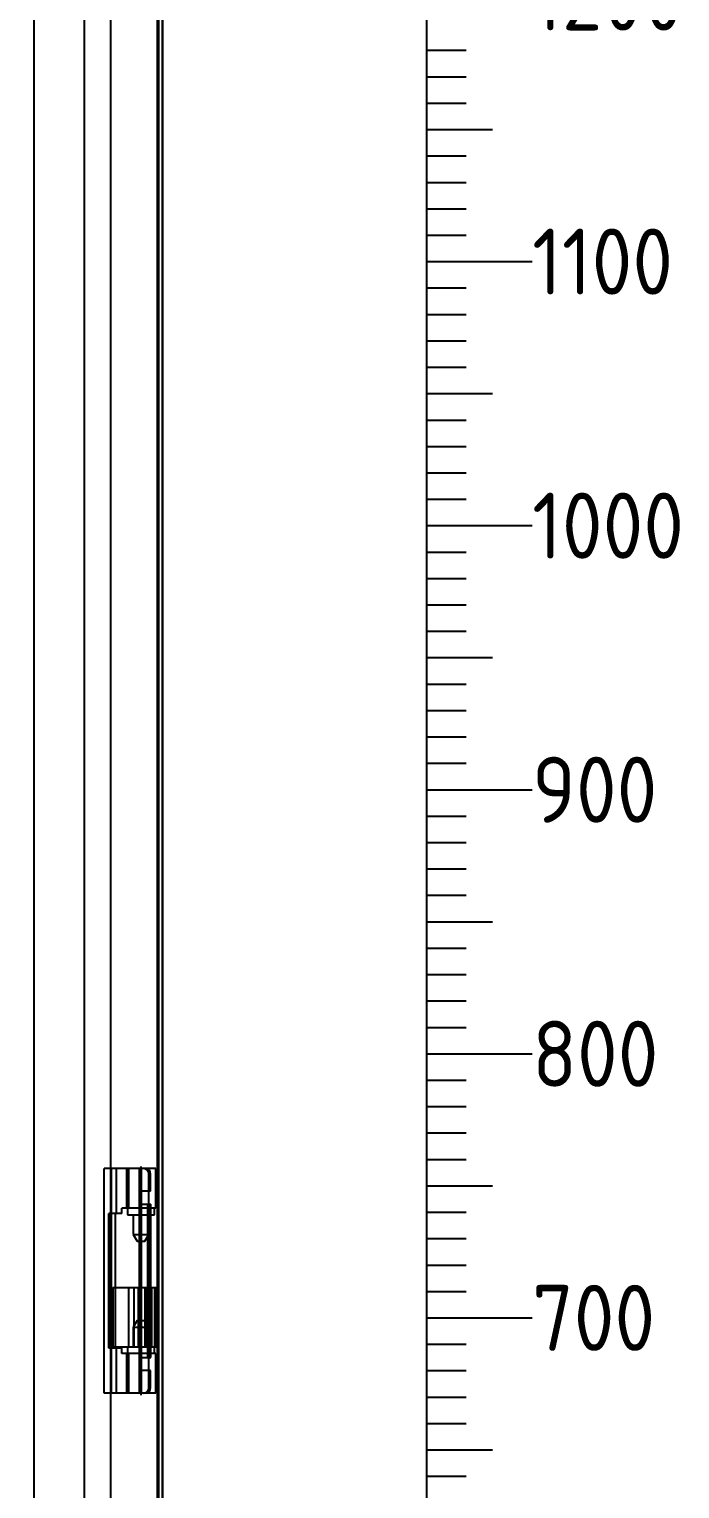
# Model space of a CAD drawing. Header units: millimetres. Extents: x 0 to 69574, y -5 to 41746.
# Drawn here: x 39951 to 40198, y 11404 to 11957 of the extents above; entities that cross this region are included whole.
import ezdxf
from ezdxf.enums import TextEntityAlignment as Align

# ---------------------------------------------------------------- set-up
doc = ezdxf.new("R2010")
doc.units = ezdxf.units.MM
doc.set_wipeout_variables(frame=1)
doc.layers.add('! NO PLOT !', color=7, linetype='Continuous', true_color=0xff75dd, plot=False)
doc.layers.add('000-PI-ORMAR', color=2, linetype='Continuous')
doc.styles.add('PI0', font='isocpeur.ttf', dxfattribs={"width": 0.9})

# ---------------------------------------------------------------- blocks, each defined once
blk = doc.blocks.new('skala_2300')
for p, q in [((0, 1400), (0, 540)), ((0, 1180), (15, 1180)), ((0, 1170), (15, 1170)), ((0, 1160), (15, 1160)), ((0, 1150), (25, 1150)), ((0, 1140), (15, 1140)), ((0, 1130), (15, 1130)), ((0, 1120), (15, 1120)), ((0, 1110), (15, 1110)), ((0, 1100), (40, 1100)), ((0, 1090), (15, 1090)), ((0, 1080), (15, 1080)), ((0, 1070), (15, 1070)), ((0, 1060), (15, 1060)), ((0, 1050), (25, 1050)), ((0, 1040), (15, 1040)), ((0, 1030), (15, 1030)), ((0, 1020), (15, 1020)), ((0, 1010), (15, 1010)), ((0, 1000), (40, 1000)), ((0, 1000), (40, 1000)), ((0, 1000), (40, 1000)), ((0, 1000), (40, 1000)), ((0, 990), (15, 990)), ((0, 980), (15, 980)), ((0, 970), (15, 970)), ((0, 960), (15, 960)), ((0, 950), (25, 950)), ((0, 940), (15, 940)), ((0, 930), (15, 930)), ((0, 920), (15, 920)), ((0, 910), (15, 910)), ((0, 900), (40, 900)), ((0, 890), (15, 890)), ((0, 880), (15, 880)), ((0, 870), (15, 870)), ((0, 860), (15, 860)), ((0, 850), (25, 850)), ((0, 840), (15, 840)), ((0, 830), (15, 830)), ((0, 820), (15, 820)), ((0, 810), (15, 810)), ((0, 800), (40, 800)), ((0, 800), (40, 800)), ((0, 800), (40, 800)), ((0, 800), (40, 800)), ((0, 800), (40, 800)), ((0, 790), (15, 790)), ((0, 780), (15, 780)), ((0, 770), (15, 770)), ((0, 760), (15, 760)), ((0, 750), (25, 750)), ((0, 740), (15, 740)), ((0, 730), (15, 730)), ((0, 720), (15, 720)), ((0, 710), (15, 710)), ((0, 700), (40, 700)), ((0, 690), (15, 690)), ((0, 680), (15, 680)), ((0, 670), (15, 670)), ((0, 660), (15, 660)), ((0, 650), (25, 650)), ((0, 640), (15, 640))]:
    blk.add_line(p, q)
at = {"style": 'PI0', "width": 0.9}
for s, p in [('1200', (40, 1200)), ('1100', (40, 1100)), ('1000', (40, 1000)), ('900', (40, 900)), ('800', (40, 800)), ('700', (40, 700))]:
    blk.add_text(s, height=25, dxfattribs=at).set_placement(p, align=Align.MIDDLE_LEFT)

msp = doc.modelspace()

# ---------------------------------------------------------------- block references
msp.add_blockref('skala_2300', (40101.672, 10768.904))

# ---------------------------------------------------------------- wipeouts: each hides what was drawn before it
msp.add_wipeout([(39609.672, 12763.904), (40001.672, 12763.904), (40001.672, 10766.904), (39609.672, 10766.904)]).dxf.layer = '000-PI-ORMAR'

# ---------------------------------------------------------------- next in the draw order: linework, layer by layer
at = {"layer": '! NO PLOT !'}
for p, q in [((39982.184, 10788.404), (39982.184, 12749.904)), ((39972.184, 10803.404), (39972.184, 12734.904)), ((39953.184, 10849.154), (39953.184, 12689.154))]:
    msp.add_line(p, q, dxfattribs=at)
at = {"layer": '000-PI-ORMAR'}
for p, q in [((39999.684, 12759.404), (39999.684, 10778.904)), ((40000.172, 12761.404), (40000.172, 10776.904)), ((40001.672, 12761.404), (40001.672, 10776.904)), ((40001.684, 10776.904), (40001.684, 12761.404)), ((40001.684, 10776.904), (40001.684, 12761.404)), ((39979.684, 11440.404), (39979.684, 11525.404)), ((39999.127, 11525.404), (39979.684, 11525.404)), ((39982.167, 11508.404), (39982.167, 11525.404)), ((39982.372, 11440.404), (39982.372, 11525.404)), ((39984.265, 11508.404), (39984.265, 11525.404)), ((39988.027, 11525.404), (39988.027, 11510.404)), ((39988.94, 11510.404), (39988.94, 11525.404)), ((39993.048, 11440.404), (39993.048, 11525.404)), ((39993.577, 11496.554), (39993.577, 11526.254)), ((39993.577, 11510.404), (39993.577, 11525.404)), ((39993.795, 11440.404), (39993.795, 11525.404)), ((39999.127, 11510.404), (39999.127, 11525.404)), ((39996.555, 11523.404), (39997.202, 11523.404)), ((39996.555, 11442.404), (39996.555, 11523.404)), ((39997.202, 11516.904), (39997.202, 11523.404)), ((39997.202, 11516.904), (39993.048, 11516.904)), ((39996.559, 11448.904), (39996.559, 11516.904)), ((39981.439, 11457.404), (39981.439, 11508.404)), ((39986.363, 11508.404), (39981.439, 11508.404)), ((39983.901, 11457.404), (39983.901, 11508.404)), ((39999.127, 11510.404), (39986.363, 11510.404)), ((39986.363, 11508.404), (39986.363, 11510.404)), ((39988.477, 11510.404), (39988.477, 11507.904)), ((39993.048, 11511.904), (39997.283, 11511.904)), ((39996.13, 11453.904), (39996.13, 11511.904)), ((39996.849, 11453.904), (39996.849, 11511.904)), ((39997.283, 11453.904), (39997.283, 11511.904)), ((39998.677, 11507.904), (39998.677, 11510.404)), ((39988.477, 11507.904), (39998.677, 11507.904)), ((39990.627, 11507.904), (39990.627, 11500.415)), ((39996.527, 11500.415), (39996.527, 11507.904)), ((39990.627, 11500.415), (39992.077, 11497.904)), ((39990.627, 11500.415), (39996.527, 11500.415)), ((39992.077, 11497.904), (39995.077, 11497.904)), ((39995.077, 11497.904), (39996.527, 11500.415)), ((39982.884, 11480.404), (39999.684, 11480.404)), ((39982.884, 11480.404), (39982.884, 11457.904)), ((39988.834, 11480.404), (39988.834, 11457.904)), ((39990.834, 11480.404), (39990.834, 11457.904)), ((39992.505, 11480.404), (39992.505, 11457.904)), ((39992.862, 11480.404), (39992.862, 11457.904)), ((39995.005, 11480.404), (39995.005, 11457.904)), ((39995.362, 11480.404), (39995.362, 11457.904)), ((39995.723, 11480.404), (39995.723, 11457.904)), ((39996.847, 11480.404), (39996.847, 11457.904)), ((39997.602, 11480.404), (39997.602, 11457.904)), ((39997.723, 11457.904), (39997.723, 11480.404)), ((39998.726, 11480.404), (39998.726, 11457.904)), ((39999.482, 11480.404), (39999.482, 11457.904)), ((39992.077, 11467.904), (39990.627, 11465.392)), ((39990.627, 11465.392), (39996.527, 11465.392)), ((39990.627, 11465.392), (39990.627, 11457.904)), ((39992.077, 11467.904), (39995.077, 11467.904)), ((39993.577, 11439.554), (39993.577, 11469.254)), ((39996.527, 11465.392), (39995.077, 11467.904)), ((39996.527, 11457.904), (39996.527, 11465.392)), ((39986.363, 11457.404), (39981.439, 11457.404)), ((39982.167, 11440.404), (39982.167, 11457.404)), ((39982.884, 11457.904), (39999.684, 11457.904)), ((39984.265, 11440.404), (39984.265, 11457.404)), ((39986.363, 11455.404), (39986.363, 11457.404)), ((39999.127, 11455.404), (39986.363, 11455.404)), ((39988.027, 11455.404), (39988.027, 11440.404)), ((39988.477, 11457.904), (39988.477, 11455.404)), ((39988.94, 11440.404), (39988.94, 11455.404)), ((39993.048, 11453.904), (39997.283, 11453.904)), ((39993.577, 11440.404), (39993.577, 11455.404)), ((39998.677, 11455.404), (39998.677, 11457.904)), ((39999.127, 11440.404), (39999.127, 11455.404)), ((39997.202, 11448.904), (39993.048, 11448.904)), ((39997.202, 11442.404), (39997.202, 11448.904)), ((39996.555, 11442.404), (39997.202, 11442.404)), ((39999.127, 11440.404), (39979.684, 11440.404))]:
    msp.add_line(p, q, dxfattribs=at)
for centre, start_param, end_param in [((39994.623, 11523.404), 4.712389, 6.2831853), ((39995.27, 11523.404), 4.712389, 6.2831853), ((39994.623, 11442.404), 3.1415927, 4.712389), ((39995.27, 11442.404), 3.1415927, 4.712389)]:
    msp.add_ellipse(centre, major_axis=(0, 2), ratio=0.9659258, start_param=start_param, end_param=end_param, dxfattribs=at)

doc.saveas('drawing.dxf')
